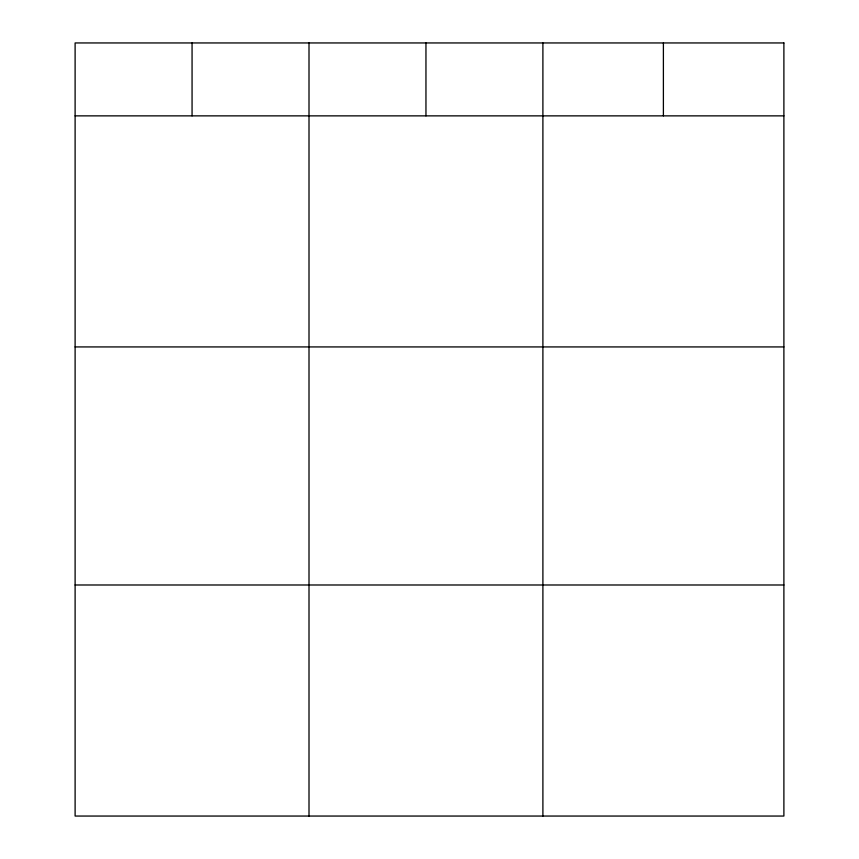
<?xml version="1.0" encoding="UTF-8"?>
<svg xmlns="http://www.w3.org/2000/svg" width="859" height="859" viewBox="0 0 859 859"><rect width="100%" height="100%" fill="white"/><g stroke="black" fill="none" stroke-linecap="round" stroke-linejoin="round"><path stroke-width="1.29" d="M75.109 115.868L783.891 115.868M75.109 346.929L783.891 346.929M75.109 584.99L783.891 584.99M663.395 42.95L663.395 115.868M542.899 42.95L542.899 816.05M425.957 42.95L425.957 115.868M309.004 42.95L309.004 816.05M192.062 42.95L192.062 115.868M783.891 42.95L75.109 42.95L75.109 816.05L783.891 816.05L783.891 42.95"/></g></svg>
